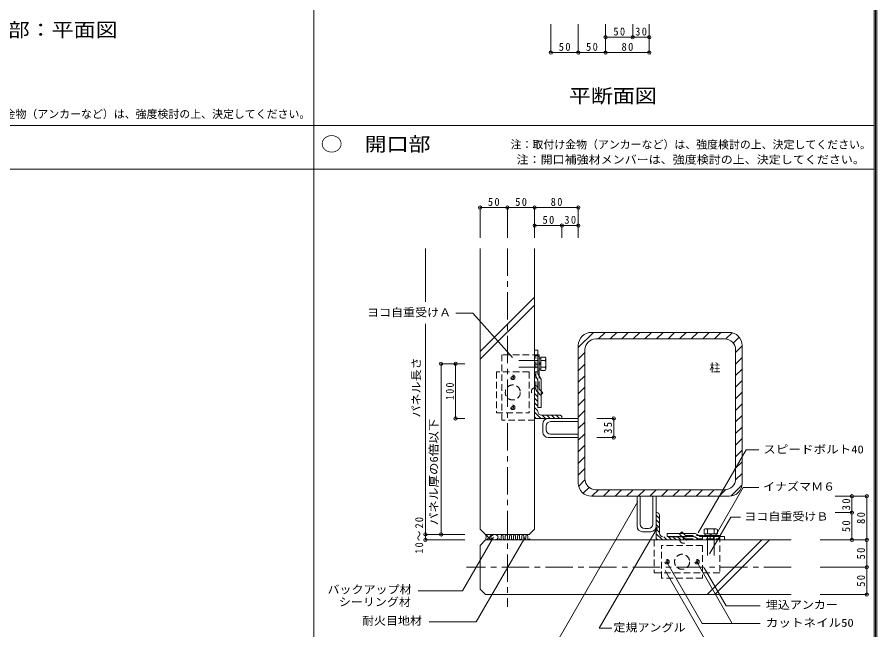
# Model space of a CAD drawing. Units: millimetres at full size, sheet at 1:10. Extents: x -2890 to 2450, y -2020 to 1800.
# Drawn here: x 876 to 2450, y -1455 to -334 of the extents above; entities that cross this region are included whole.
import ezdxf
from ezdxf.enums import TextEntityAlignment as Align

# ---------------------------------------------------------------- set-up
doc = ezdxf.new("R2010")
doc.units = ezdxf.units.MM
doc.header["$LTSCALE"] = 10
doc.header["$PDMODE"] = 32
doc.header["$PDSIZE"] = 6
for name, pattern in [('CHAIN1', [8, 5, -1, 1, -1]), ('DASHED1', [1.8, 1.2, -0.6]), ('DASHED2', [3, 2, -1])]:
    doc.linetypes.add(name, pattern=pattern)
doc.layers.add('0-0', color=7, linetype='Continuous', lineweight=18)
doc.styles.add('ＭＳ ゴシック', font='')
doc.styles.get('ＭＳ ゴシック').set_extended_font_data('MS Gothic')

msp = doc.modelspace()

# ---------------------------------------------------------------- linework, layer by layer
at = {"layer": '0-0'}
for p, q in [((1419, 1795), (1419, -1815)), ((2447.5, -1820), (2447.5, 1797.5)), ((2450, -1820), (2450, 1800)), ((-635, -532), (2445, -532)), ((2445, -612), (-635, -612)), ((1723.32, -1270.8), (1723.32, -757.32)), ((1823.32, -1270.8), (1823.32, -757.32)), ((1723.68, -946.04), (1823.32, -846.4)), ((1723.68, -960.19), (1823.67, -860.19)), ((1903.32, -938.61), (1931.12, -910.81)), ((2179.32, -910.81), (1927.32, -910.81)), ((1940.34, -922.81), (1952.34, -910.81)), ((1961.55, -922.81), (1973.55, -910.81)), ((1982.76, -922.81), (1994.76, -910.81)), ((2003.97, -922.81), (2015.97, -910.81)), ((2025.19, -922.81), (2037.19, -910.81)), ((2046.4, -922.81), (2058.4, -910.81)), ((2067.61, -922.81), (2079.61, -910.81)), ((2088.83, -922.81), (2100.83, -910.81)), ((2110.04, -922.81), (2122.04, -910.81)), ((2131.25, -922.81), (2143.25, -910.81)), ((2152.47, -922.81), (2164.47, -910.81)), ((2173.55, -922.93), (2185, -911.49)), ((1935.32, -922.81), (2171.32, -922.81)), ((2187.13, -930.56), (2197.98, -919.72)), ((1823.32, -943.31), (1829.32, -943.31)), ((1823.32, -985.81), (1823.32, -943.31)), ((1829.32, -985.81), (1829.32, -943.31)), ((1903.32, -934.81), (1903.32, -1186.81)), ((1915.32, -942.81), (1915.32, -1178.81)), ((2191.32, -947.59), (2203.32, -935.59)), ((2191.32, -942.81), (2191.32, -1178.81)), ((2203.32, -1186.81), (2203.32, -934.81)), ((1831.62, -955.31), (1829.32, -955.31)), ((1831.62, -955.31), (1831.62, -981.31)), ((1831.62, -958.31), (1834.62, -958.31)), ((1834.62, -956.21), (1842.41, -956.21)), ((1834.62, -956.21), (1834.62, -980.41)), ((1843.62, -958.31), (1842.41, -956.21)), ((1843.62, -958.31), (1843.62, -978.31)), ((1903.32, -959.82), (1915.32, -947.82)), ((2191.32, -968.81), (2203.32, -956.81)), ((1829.3, -962.31), (1794.62, -962.31)), ((1829.3, -974.31), (1794.62, -974.31)), ((1831.62, -967.31), (1834.62, -967.31)), ((1831.62, -969.31), (1834.62, -969.31)), ((1842.62, -962.26), (1834.62, -962.26)), ((1842.62, -974.36), (1834.62, -974.36)), ((1842.62, -962.26), (1843.62, -960.52)), ((1842.62, -962.26), (1843.62, -963.99)), ((1842.62, -974.36), (1843.62, -972.62)), ((1842.62, -974.36), (1843.62, -976.09)), ((1903.32, -981.04), (1915.32, -969.04)), ((1828.89, -997.59), (1824.6, -990.44)), ((1831.62, -981.31), (1829.32, -981.31)), ((1829.75, -987.36), (1834.04, -994.51)), ((1831.62, -978.31), (1834.62, -978.31)), ((1834.62, -980.41), (1842.41, -980.41)), ((1843.62, -978.31), (1842.41, -980.41)), ((1903.32, -1002.25), (1915.32, -990.25)), ((2191.32, -990.02), (2203.32, -978.02)), ((1829.32, -999.14), (1829.32, -1048.31)), ((1835.32, -1048.31), (1835.32, -999.14)), ((2191.32, -1011.23), (2203.32, -999.23)), ((1824.82, -1008.31), (1823.32, -1008.31)), ((1829.32, -1028.95), (1823.32, -1022.95)), ((1829.32, -1012.81), (1829.32, -1045.81)), ((1903.32, -1023.46), (1915.32, -1011.46)), ((2191.32, -1032.45), (2203.32, -1020.45)), ((1829.32, -1037.44), (1823.32, -1031.44)), ((1903.32, -1044.67), (1915.32, -1032.67)), ((1829.32, -1045.92), (1823.32, -1039.92)), ((1829.32, -1054.41), (1823.32, -1048.41)), ((1829.32, -1048.31), (1835.32, -1048.31)), ((1903.32, -1065.89), (1915.32, -1053.89)), ((2191.32, -1053.66), (2203.32, -1041.66)), ((1834.73, -1068.31), (1823.32, -1056.89)), ((1826.25, -1068.31), (1823.32, -1065.38)), ((1823.32, -1068.31), (1873.32, -1068.31)), ((1823.32, -1068.31), (1873.32, -1068.31)), ((1868.82, -1062.31), (1835.82, -1062.31)), ((1843.22, -1068.31), (1837.22, -1062.31)), ((1851.7, -1068.31), (1845.7, -1062.31)), ((1848.32, -1068.31), (1903.13, -1068.31)), ((1860.19, -1068.31), (1854.19, -1062.31)), ((1868.67, -1068.31), (1862.67, -1062.31)), ((1873.32, -1066.81), (1873.32, -1068.31)), ((2191.32, -1074.87), (2203.32, -1062.87)), ((1838.32, -1078.31), (1838.32, -1093.31)), ((1844.32, -1082.31), (1844.32, -1089.31)), ((1852.32, -1074.31), (1903.13, -1074.31)), ((1903.32, -1087.1), (1915.32, -1075.1)), ((2191.32, -1096.09), (2203.32, -1084.09)), ((1852.32, -1097.31), (1903.26, -1097.31)), ((1903.32, -1108.31), (1915.32, -1096.31)), ((1848.32, -1103.31), (1903.17, -1103.31)), ((1903.32, -1129.53), (1915.32, -1117.53)), ((2191.32, -1117.3), (2203.32, -1105.3)), ((2191.32, -1138.51), (2203.32, -1126.51)), ((1903.32, -1150.74), (1915.32, -1138.74)), ((2191.32, -1159.73), (2203.32, -1147.73)), ((1903.32, -1171.95), (1915.32, -1159.95)), ((2191.19, -1181.07), (2203.32, -1168.94)), ((1904, -1192.49), (1915.44, -1181.04)), ((1912.23, -1205.47), (1923.08, -1194.62)), ((2182.94, -1210.53), (2203.04, -1190.43)), ((2179.32, -1210.81), (1927.32, -1210.81)), ((1928.11, -1210.81), (1940.11, -1198.81)), ((2171.32, -1198.81), (1935.32, -1198.81)), ((1949.32, -1210.81), (1961.32, -1198.81)), ((1970.53, -1210.81), (1982.53, -1198.81)), ((1991.75, -1210.81), (2003.75, -1198.81)), ((2010.82, -1265.81), (2010.82, -1210.81)), ((2012.96, -1210.81), (2024.96, -1198.81)), ((2016.82, -1261.8), (2016.82, -1210.81)), ((2034.17, -1210.81), (2046.17, -1198.81)), ((2039.82, -1261.8), (2039.82, -1210.81)), ((2045.82, -1265.81), (2045.82, -1210.89)), ((2055.39, -1210.81), (2067.39, -1198.81)), ((2076.6, -1210.81), (2088.6, -1198.81)), ((2097.81, -1210.81), (2109.81, -1198.81)), ((2119.03, -1210.81), (2131.03, -1198.81)), ((2140.24, -1210.81), (2152.24, -1198.81)), ((2161.45, -1210.81), (2173.58, -1198.68)), ((2047.32, -1240.81), (2045.82, -1240.81)), ((2045.82, -1290.81), (2045.82, -1240.81)), ((2045.82, -1290.81), (2045.82, -1240.81)), ((2045.82, -1245.45), (2051.82, -1251.45)), ((2045.82, -1253.94), (2051.82, -1259.94)), ((2051.82, -1245.31), (2051.82, -1278.31)), ((1733.32, -1280.81), (1723.32, -1270.8)), ((1823.32, -1270.8), (1813.32, -1280.81)), ((2031.82, -1269.81), (2024.82, -1269.81)), ((2045.82, -1262.42), (2051.82, -1268.42)), ((2045.82, -1270.91), (2051.82, -1276.91)), ((2135.82, -1270.5), (2133.72, -1271.72)), ((2133.72, -1279.5), (2133.72, -1271.72)), ((2155.82, -1270.5), (2135.82, -1270.5)), ((2139.77, -1271.51), (2138.04, -1270.5)), ((2139.77, -1271.51), (2141.5, -1270.5)), ((2139.77, -1271.51), (2139.77, -1279.5)), ((2151.87, -1271.51), (2150.14, -1270.5)), ((2151.87, -1271.51), (2153.6, -1270.5)), ((2151.87, -1271.51), (2151.87, -1279.5)), ((2155.82, -1270.5), (2157.92, -1271.72)), ((2157.92, -1279.5), (2157.92, -1271.72)), ((1723.32, -1300.81), (1733.32, -1290.81)), ((1733.32, -1280.81), (1813.32, -1280.81)), ((1733.32, -1290.81), (2293.32, -1290.81)), ((1743.17, -1290.81), (1733.42, -1281.06)), ((1734.68, -1290.81), (1733.69, -1289.81)), ((1734.14, -1283.65), (1736.98, -1280.81)), ((1735.46, -1290.81), (1744.65, -1281.62)), ((1743.87, -1283.03), (1741.65, -1280.81)), ((1743.95, -1290.81), (1744.7, -1290.06)), ((1762.11, -1283.54), (1762.11, -1288.04)), ((1765.86, -1288.04), (1765.86, -1283.54)), ((1769.61, -1283.54), (1769.61, -1288.04)), ((1773.36, -1288.04), (1773.36, -1283.54)), ((1777.11, -1283.54), (1777.11, -1288.04)), ((1780.86, -1288.04), (1780.86, -1283.54)), ((1784.61, -1283.54), (1784.61, -1288.04)), ((1788.36, -1288.04), (1788.36, -1283.54)), ((1792.11, -1283.54), (1792.11, -1288.04)), ((1795.86, -1288.04), (1795.86, -1283.54)), ((1799.61, -1283.54), (1799.61, -1288.04)), ((1803.36, -1288.04), (1803.36, -1283.54)), ((1807.11, -1283.54), (1807.11, -1288.04)), ((1810.86, -1288.04), (1810.86, -1283.54)), ((2035.82, -1275.81), (2020.82, -1275.81)), ((2045.82, -1279.39), (2057.23, -1290.81)), ((2045.82, -1287.88), (2048.75, -1290.81)), ((2059.72, -1284.81), (2065.72, -1290.81)), ((2065.82, -1284.8), (2065.82, -1278.81)), ((2065.82, -1278.81), (2114.99, -1278.81)), ((2114.99, -1284.8), (2065.82, -1284.8)), ((2068.2, -1284.81), (2074.2, -1290.81)), ((2101.32, -1284.81), (2068.32, -1284.81)), ((2076.69, -1284.81), (2082.69, -1290.81)), ((2085.17, -1284.81), (2091.17, -1290.81)), ((2095.82, -1289.3), (2095.82, -1290.81)), ((2116.53, -1285.23), (2123.68, -1289.52)), ((2126.77, -1284.38), (2119.62, -1280.09)), ((2128.31, -1284.8), (2170.82, -1284.8)), ((2128.31, -1290.81), (2170.82, -1290.81)), ((2132.82, -1282.51), (2132.82, -1284.8)), ((2158.82, -1282.51), (2132.82, -1282.51)), ((2157.92, -1279.5), (2133.72, -1279.5)), ((2135.82, -1282.51), (2135.82, -1279.5)), ((2139.22, -1390.81), (2239.22, -1290.81)), ((2139.82, -1284.83), (2139.82, -1319.51)), ((2144.82, -1282.51), (2144.82, -1279.5)), ((2146.82, -1282.51), (2146.82, -1279.5)), ((2151.82, -1284.83), (2151.82, -1319.51)), ((2153.36, -1390.81), (2253.36, -1290.81)), ((2155.82, -1282.51), (2155.82, -1279.5)), ((2158.82, -1282.51), (2158.82, -1284.8)), ((2170.82, -1290.81), (2170.82, -1284.8)), ((1723.32, -1380.81), (1723.32, -1300.81)), ((1733.32, -1390.81), (1723.32, -1380.81)), ((1733.32, -1390.81), (2293.32, -1390.81))]:
    msp.add_line(p, q, dxfattribs=at)
at = {"layer": '0-0', "color": 4}
for p, q in [((1853.11, -398.73), (1853.11, -346.69)), ((1903.11, -398.73), (1903.11, -346.69)), ((1953.11, -398.73), (1953.11, -346.69)), ((1953.11, -370.77), (1953.11, -346.69)), ((2003.11, -370.77), (2003.11, -346.69)), ((2033.11, -398.73), (2033.11, -346.69)), ((2033.11, -370.77), (2033.11, -346.69)), ((2003.11, -370.77), (1953.11, -370.77)), ((2033.11, -370.77), (2003.11, -370.77)), ((1853.11, -398.73), (1903.11, -398.73)), ((1903.11, -398.73), (1953.11, -398.73)), ((1953.11, -398.73), (2033.11, -398.73)), ((1723.32, -682.57), (1773.32, -682.57)), ((1723.32, -682.57), (1723.32, -738.12)), ((1773.32, -682.57), (1773.32, -738.12)), ((1773.32, -682.57), (1823.32, -682.57)), ((1823.32, -682.57), (1823.32, -738.12)), ((1823.32, -682.57), (1903.32, -682.57)), ((1903.32, -682.57), (1903.32, -738.12)), ((1823.32, -715.34), (1873.32, -715.34)), ((1823.32, -715.34), (1823.32, -738.12)), ((1873.32, -715.34), (1873.32, -738.12)), ((1873.32, -715.34), (1903.32, -715.34)), ((1903.32, -715.34), (1903.32, -738.12)), ((1623.32, -855.25), (1623.32, -757.32)), ((1679.13, -875.92), (1709.84, -875.92)), ((1709.84, -875.92), (1782.57, -956.73)), ((1623.32, -1280.81), (1623.32, -895.37)), ((1651.87, -968.31), (1651.87, -1280.8)), ((1677.53, -968.31), (1651.87, -968.31)), ((1678.48, -1068.31), (1678.48, -968.31)), ((1678.48, -968.31), (1695.61, -968.31)), ((1678.48, -1068.31), (1695.61, -1068.31)), ((1968.1, -1068.31), (1937.19, -1068.31)), ((1968.1, -1103.31), (1968.1, -1068.31)), ((1968.1, -1103.31), (1937.19, -1103.31)), ((2122.92, -1277.91), (2210.81, -1125.67)), ((2210.81, -1125.67), (2234.03, -1125.67)), ((2153.19, -1285.08), (2205.29, -1194.83)), ((2205.29, -1194.83), (2234.03, -1194.83)), ((2431.49, -1210.81), (2373.5, -1210.81)), ((2404.4, -1210.81), (2373.5, -1210.81)), ((2404.4, -1240.81), (2404.4, -1210.81)), ((2431.49, -1290.81), (2431.49, -1210.81)), ((2012.3, -1220.36), (1849.67, -1502.04)), ((2404.4, -1240.81), (2373.5, -1240.81)), ((2404.4, -1290.81), (2404.4, -1240.81)), ((2143.63, -1316.15), (2182.49, -1248.84)), ((2182.49, -1248.84), (2200.63, -1248.84)), ((2048.31, -1267.94), (1941.75, -1452.51)), ((1623.32, -1290.81), (1623.32, -1280.81)), ((1695.61, -1280.81), (1623.32, -1280.81)), ((1695.61, -1290.81), (1623.32, -1290.81)), ((1805.1, -1286.99), (1716.25, -1440.9)), ((2431.49, -1290.81), (2345.99, -1290.81)), ((2404.4, -1290.81), (2345.99, -1290.81)), ((2431.49, -1340.81), (2431.49, -1290.81)), ((2065.58, -1331.62), (2130.17, -1443.5)), ((2120.32, -1330.95), (2185.3, -1443.5)), ((2062.28, -1346.7), (2136.38, -1475.05)), ((2133.9, -1342.12), (2173.81, -1411.25)), ((2431.49, -1340.81), (2345.99, -1340.81)), ((2431.49, -1390.81), (2431.49, -1340.81)), ((2431.49, -1390.81), (2345.99, -1390.81)), ((2173.81, -1411.25), (2236.33, -1411.25)), ((1716.25, -1440.9), (1629.85, -1440.9)), ((2130.17, -1443.5), (2236.33, -1443.5)), ((1941.75, -1452.51), (1964.65, -1452.51))]:
    msp.add_line(p, q, dxfattribs=at)
at = {"layer": '0-0', "color": 4, "linetype": 'CHAIN1'}
for p, q in [((1773.32, -757.32), (1773.32, -1413.42)), ((2293.32, -1340.81), (1698.32, -1340.81))]:
    msp.add_line(p, q, dxfattribs=at)
at = {"layer": '0-0', "linetype": 'DASHED1'}
for p, q in [((1763.32, -951.81), (1763.32, -1071.81)), ((1831.32, -951.81), (1763.32, -951.81)), ((1825.32, -1012.66), (1825.32, -951.81)), ((1831.32, -1012.66), (1831.32, -951.81)), ((1813.32, -983.31), (1813.32, -1058.31)), ((1823.32, -1012.81), (1825.32, -1012.81)), ((1828.25, -1019.73), (1834.08, -1025.56)), ((2042.32, -1290.81), (2042.32, -1350.81)), ((2092.82, -1290.81), (2045.82, -1290.81)), ((2094.39, -1285.88), (2088.56, -1280.05)), ((2101.32, -1290.81), (2101.32, -1288.81)), ((2101.46, -1282.81), (2162.32, -1282.81)), ((2101.46, -1288.81), (2162.32, -1288.81)), ((2162.32, -1282.81), (2162.32, -1350.81)), ((2130.82, -1300.8), (2055.82, -1300.8)), ((2162.32, -1350.81), (2042.32, -1350.81))]:
    msp.add_line(p, q, dxfattribs=at)
at = {"layer": '0-0', "color": 4, "linetype": 'DASHED2'}
for p, q in [((1823.32, -953.31), (1829.32, -953.31)), ((1823.32, -983.31), (1829.32, -983.31)), ((2130.82, -1290.81), (2130.82, -1284.8)), ((2150.82, -1290.81), (2150.82, -1284.8))]:
    msp.add_line(p, q, dxfattribs=at)
at = {"layer": '0-0', "color": 4, "linetype": 'DASHED1'}
for p, q in [((1823.32, -962.31), (1829.32, -962.31)), ((1823.32, -969.31), (1829.32, -969.31)), ((2144.82, -1290.81), (2144.82, -1284.8)), ((2161.82, -1290.81), (2161.82, -1284.8))]:
    msp.add_line(p, q, dxfattribs=at)
at = {"layer": '0-0'}
msp.add_lwpolyline([(2200, -2015), (2445, -1820), (2445, 1795)], dxfattribs=at)
at = {"layer": '0-0', "linetype": 'DASHED1'}
for points in [[(1813.32, -983.31), (1753.32, -983.31), (1753.32, -1058.31), (1813.32, -1058.31)], [(1784.82, -991.81), (1781.82, -991.81), (1781.82, -994.81)], [(1784.82, -991.81), (1784.82, -994.81), (1781.82, -994.81)], [(1832.49, -1015.49), (1838.32, -1021.32), (1834.08, -1025.56)], [(1823.32, -1024.81), (1823.32, -1071.81), (1763.32, -1071.81)], [(1781.82, -1049.81), (1784.82, -1049.81), (1784.82, -1046.81)], [(1781.82, -1049.81), (1781.82, -1046.81), (1784.82, -1046.81)], [(2098.63, -1281.63), (2092.8, -1275.81), (2088.56, -1280.05)], [(2130.82, -1300.8), (2130.82, -1360.81), (2055.82, -1360.81), (2055.82, -1300.8)], [(2064.32, -1329.3), (2064.32, -1332.3), (2067.32, -1332.3)], [(2064.32, -1329.3), (2067.32, -1329.3), (2067.32, -1332.3)], [(2122.32, -1332.31), (2122.32, -1329.31), (2119.32, -1329.31)], [(2122.32, -1332.31), (2119.32, -1332.31), (2119.32, -1329.31)]]:
    msp.add_lwpolyline(points, dxfattribs=at)
at = {"layer": '0-0', "color": 4}
msp.add_lwpolyline([(1748.03, -1285.54), (1691.11, -1384.14), (1610.14, -1384.14)], dxfattribs=at)
at = {"layer": '0-0', "linetype": 'DASHED1'}
for centre, radius in [((1783.32, -993.31), 4), ((1783.32, -1020.81), 13.75), ((1783.32, -1048.31), 4), ((2093.32, -1330.81), 13.75), ((2065.82, -1330.8), 4), ((2120.82, -1330.81), 4)]:
    msp.add_circle(centre, radius, dxfattribs=at)
at = {"layer": '0-0'}
for centre, radius, start, end in [((1927.32, -934.81), 24, 90, 180), ((2179.32, -934.81), 24, 0, 90), ((1935.32, -942.81), 20, 90, 180), ((2171.32, -942.81), 20, 0, 90), ((1832.32, -985.81), 9, 179.99998, 210.96375), ((1832.32, -985.81), 3, 179.99998, 210.96375), ((1826.32, -999.14), 3, 0, 30.96376), ((1826.32, -999.14), 9, 0, 30.96376), ((1824.82, -1012.81), 4.5, 0, 90), ((1835.82, -1055.81), 6.5, 180, 270), ((1848.32, -1078.31), 10, 90, 180), ((1868.82, -1066.81), 4.5, 0, 90), ((1852.32, -1082.31), 8, 90, 180), ((1848.32, -1093.31), 10, 180, 270), ((1852.32, -1089.31), 8, 180, 270), ((1935.32, -1178.81), 20, 180, 270), ((2171.32, -1178.81), 20, 270, 0), ((1927.32, -1186.81), 24, 180, 270), ((2179.32, -1186.81), 24, 270, 0), ((2047.32, -1245.31), 4.5, 0, 90), ((2020.82, -1265.81), 10, 180, 270), ((2024.82, -1261.8), 8, 180, 270), ((2031.82, -1261.8), 8, 270, 0), ((2035.82, -1265.81), 10, 270, 0), ((1721.32, -1285.81), 13, 337.38091, 22.61909), ((1750.57, -1285.81), 7.25, 136.40024, 223.59976), ((2058.32, -1278.31), 6.5, 180, 270), ((2091.32, -1289.3), 4.5, 0, 90), ((2114.99, -1287.81), 9, 59.03624, 90), ((2114.99, -1287.81), 3, 59.03624, 90), ((2128.31, -1281.81), 9, 239.03625, 270.00002), ((2128.31, -1281.81), 3, 239.03625, 270.00002)]:
    msp.add_arc(centre, radius, start, end, dxfattribs=at)
at = {"layer": '0-0', "linetype": 'DASHED1'}
for centre, radius, start, end in [((1823.32, -1018.81), 6, 90, 270), ((1835.32, -1012.66), 10, 180, 225), ((1835.32, -1012.66), 4, 180, 225), ((2095.32, -1290.81), 6, 180, 0), ((2101.46, -1278.81), 10, 225, 270), ((2101.46, -1278.81), 4, 225, 270)]:
    msp.add_arc(centre, radius, start, end, dxfattribs=at)
at = {"layer": '0-0'}
msp.add_ellipse((1749.82, -1285.81), major_axis=(6.5, 0), ratio=0.7304, dxfattribs=at)
for centre, start_param, end_param in [((1760.23, -1288.04), 1.5707963, 4.712389), ((1763.98, -1283.54), 4.712389, 7.8539816), ((1767.73, -1288.04), 1.5707963, 4.712389), ((1771.48, -1283.54), 4.712389, 7.8539816), ((1775.23, -1288.04), 1.5707963, 4.712389), ((1778.98, -1283.54), 4.712389, 7.8539816), ((1782.73, -1288.04), 1.5707963, 4.712389), ((1786.48, -1283.54), 4.712389, 7.8539816), ((1790.23, -1288.04), 1.5707963, 4.712389), ((1793.98, -1283.54), 4.712389, 7.8539816), ((1797.73, -1288.04), 1.5707963, 4.712389), ((1801.48, -1283.54), 4.712389, 7.8539816), ((1805.23, -1288.04), 1.5707963, 4.712389), ((1808.98, -1283.54), 4.712389, 7.8539816), ((1812.73, -1288.04), 1.5707963, 4.712389)]:
    msp.add_ellipse(centre, major_axis=(0, 2.5), ratio=0.75, start_param=start_param, end_param=end_param, dxfattribs=at)
at = {"layer": '0-0', "color": 4}
for p in [(1953.11, -370.77), (2003.11, -370.77), (2033.11, -370.77), (1853.11, -398.73), (1903.11, -398.73), (1953.11, -398.73), (2033.11, -398.73), (1723.32, -682.57), (1773.32, -682.57), (1823.32, -682.57), (1903.32, -682.57), (1823.32, -715.34), (1873.32, -715.34), (1903.32, -715.34), (1651.87, -968.31), (1678.48, -968.31), (1678.48, -1068.31), (1968.1, -1068.31), (1968.1, -1103.31), (2404.4, -1210.81), (2431.49, -1210.81), (2404.4, -1240.81), (1623.32, -1280.81), (1623.32, -1290.81), (1652.01, -1280.81), (2404.4, -1290.81), (2431.49, -1290.81), (2431.49, -1340.81), (2431.49, -1390.81)]:
    msp.add_point(p, dxfattribs=at)

# ---------------------------------------------------------------- texts
at = {"layer": '0-0', "color": 2, "style": 'ＭＳ ゴシック', "width": 1.15}
for s, p in [('本柱部：平面図', (777.67, -377.64)), ('平断面図', (1886.05, -498.64)), ('○\u3000開口部', (1431.37, -586.84))]:
    msp.add_text(s, height=25.66, dxfattribs=at).set_placement(p, align=Align.BOTTOM_LEFT)
at = {"layer": '0-0', "style": 'ＭＳ ゴシック'}
for s, p in [('注：取付け金物（アンカーなど）は、強度検討の上、決定してください。', (752.52, -523.1)), ('注：取付け金物（アンカーなど）は、強度検討の上、決定してください。', (1779.26, -578.9)), ('柱', (2143.39, -987.28))]:
    msp.add_text(s, height=14.66, dxfattribs=at).set_placement(p, align=Align.BOTTOM_LEFT)
for s, width, p in [('注：開口補強材メンバーは、強度検討の上、決定してください。', 1.1, (1790.23, -606.44)), ('ヨコ自重受けＡ', 1.1, (1516.33, -886.2)), ('スピードボルト40', 1.15, (2242.17, -1136.82)), ('イナズマＭ６', 1.1, (2241.65, -1204.87)), ('ヨコ自重受けＢ', 1.1, (2207.33, -1259.65)), ('バックアップ材', 1.1, (1443.92, -1393.36)), ('シーリング材', 1.1, (1464.64, -1416.09)), ('埋込アンカー', 1.1, (2246.76, -1421.3)), ('耐火目地材', 1.1, (1506.99, -1450.51)), ('定規アングル', 1.1, (1967.67, -1462.91)), ('カットネイル50', 1.15, (2246.76, -1454.2))]:
    msp.add_text(s, height=14.66, dxfattribs=dict(at, width=width)).set_placement(p, align=Align.BOTTOM_LEFT)
for s, width, p in [('パネル長さ', 1.1, (1618.22, -1066.72)), ('パネル厚の6倍以下', 1.15, (1650.5, -1264.06))]:
    msp.add_text(s, height=14.66, rotation=90, dxfattribs=dict(at, width=width)).set_placement(p, align=Align.BOTTOM_LEFT)
at = {"layer": '0-0', "char_height": 14.66, "attachment_point": 7, "style": 'ＭＳ ゴシック'}
for s, insert in [('\\T1.27;\\W0.95;50', (1967.49, -367.77)), ('\\T1.27;\\W0.95;30', (2007.49, -367.77)), ('\\T1.27;\\W0.95;50', (1867.49, -395.73)), ('\\T1.27;\\W0.95;50', (1917.49, -395.73)), ('\\T1.27;\\W0.95;80', (1982.49, -395.73)), ('\\T1.27;\\W0.95;50', (1737.69, -679.57)), ('\\T1.27;\\W0.95;50', (1787.69, -679.57)), ('\\T1.27;\\W0.95;80', (1852.69, -679.57)), ('\\T1.27;\\W0.95;50', (1837.69, -712.34)), ('\\T1.27;\\W0.95;30', (1877.69, -712.34))]:
    msp.add_mtext(s, dxfattribs=dict(at, insert=insert))
at = {"layer": '0-0', "char_height": 14.66, "attachment_point": 7, "rotation": 90, "style": 'ＭＳ ゴシック'}
for s, insert in [('\\T1.27;\\W0.9;100', (1675.48, -1034.56)), ('\\T1.27;\\W0.95;35', (1965.1, -1096.43)), ('\\T1.27;\\W0.95;30', (2401.4, -1236.43)), ('\\T1.27;\\W0.95;80', (2428.49, -1261.43)), ('\\T1.22;\\W0.95;10～20', (1619.32, -1316.12)), ('\\T1.27;\\W0.95;50', (2401.4, -1276.43)), ('\\T1.27;\\W0.95;50', (2428.49, -1326.43)), ('\\T1.27;\\W0.95;50', (2428.49, -1376.43))]:
    msp.add_mtext(s, dxfattribs=dict(at, insert=insert))

doc.saveas('drawing.dxf')
